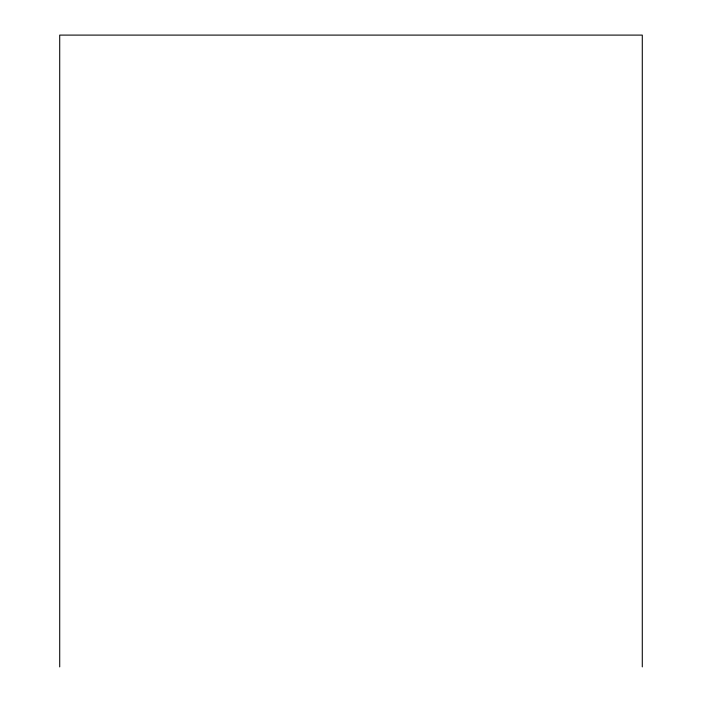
<?xml version="1.0" encoding="UTF-8"?>
<svg xmlns="http://www.w3.org/2000/svg" width="702" height="702" viewBox="0 0 702 702"><rect width="100%" height="100%" fill="white"/><g stroke="black" fill="none" stroke-linecap="round" stroke-linejoin="round"><path stroke-width="1.05" d="M642.286 666.9L642.286 35.1L59.714 35.1L59.714 666.9"/></g></svg>
